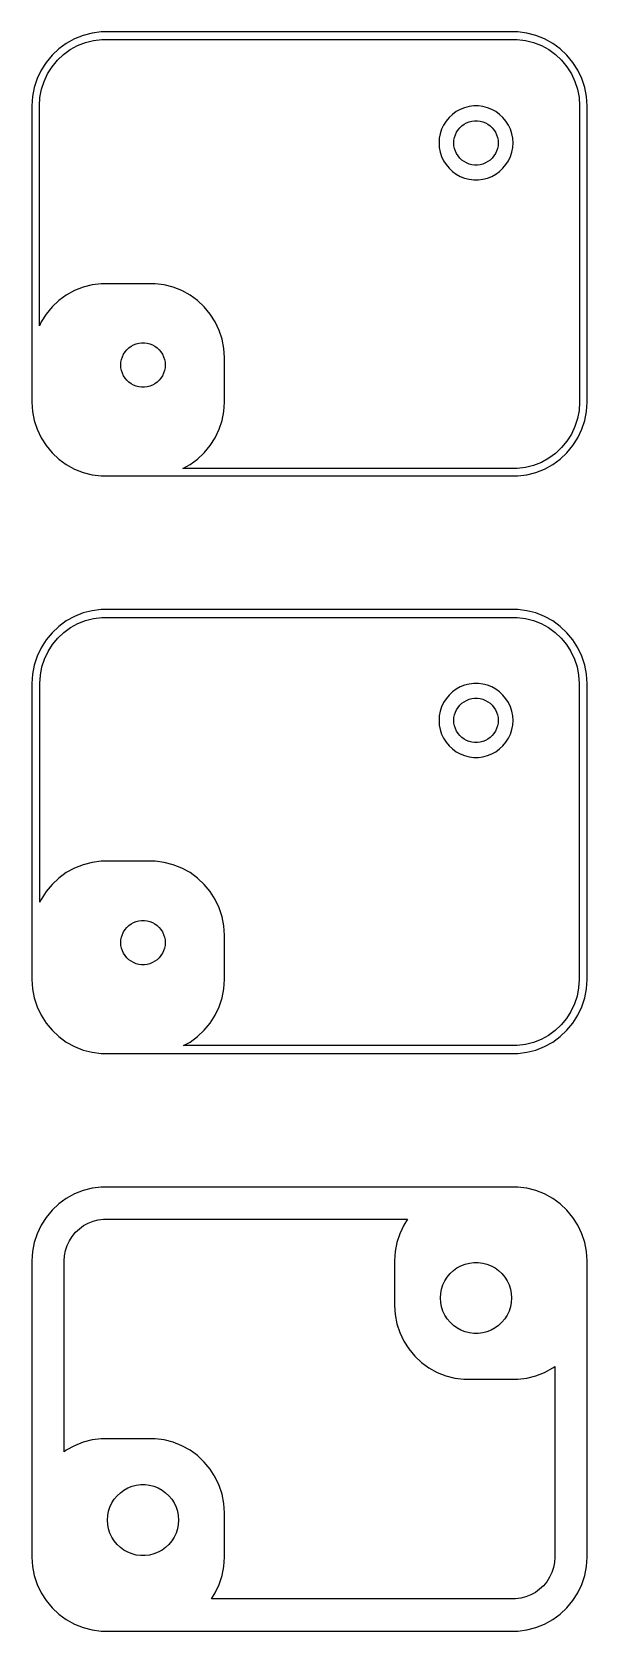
# Model space of a CAD drawing. Header units: metres. Extents: x -19 to 19, y 102 to 210.
import ezdxf

# ---------------------------------------------------------------- set-up
doc = ezdxf.new("R2010")
doc.units = ezdxf.units.M

msp = doc.modelspace()

# ---------------------------------------------------------------- linework, layer by layer
for p, q in [((-15.8789, 209.524), (-16.4291, 209.222)), ((-15.2951, 209.755), (-15.8789, 209.524)), ((-14.6869, 209.911), (-15.2951, 209.755)), ((-14.0639, 209.99), (-14.6869, 209.911)), ((-14.5932, 209.42), (-14.0325, 209.491)), ((14.0639, 209.99), (-14.0639, 209.99)), ((-14.0325, 209.491), (14.0325, 209.491)), ((14.0325, 209.491), (14.5932, 209.42)), ((14.6869, 209.911), (14.0639, 209.99)), ((15.2951, 209.755), (14.6869, 209.911)), ((15.8789, 209.524), (15.2951, 209.755)), ((16.4291, 209.222), (15.8789, 209.524)), ((-17.3948, 208.423), (-17.7951, 207.939)), ((-16.9371, 208.853), (-17.3948, 208.423)), ((-17.0303, 208.08), (-16.6184, 208.467)), ((-16.4291, 209.222), (-16.9371, 208.853)), ((-16.6184, 208.467), (-16.1612, 208.799)), ((-16.1612, 208.799), (-15.666, 209.072)), ((-15.666, 209.072), (-15.1406, 209.28)), ((-15.1406, 209.28), (-14.5932, 209.42)), ((14.5932, 209.42), (15.1406, 209.28)), ((15.1406, 209.28), (15.666, 209.072)), ((15.666, 209.072), (16.1612, 208.799)), ((16.1612, 208.799), (16.6184, 208.467)), ((16.9371, 208.853), (16.4291, 209.222)), ((16.6184, 208.467), (17.0303, 208.08)), ((17.3948, 208.423), (16.9371, 208.853)), ((17.7951, 207.939), (17.3948, 208.423)), ((-18.1315, 207.409), (-18.3989, 206.841)), ((-17.7951, 207.939), (-18.1315, 207.409)), ((-17.6934, 207.168), (-17.3906, 207.645)), ((-17.3906, 207.645), (-17.0303, 208.08)), ((17.0303, 208.08), (17.3906, 207.645)), ((17.3906, 207.645), (17.6934, 207.168)), ((18.1315, 207.409), (17.7951, 207.939)), ((18.3989, 206.841), (18.1315, 207.409)), ((-18.5929, 206.243), (-18.7106, 205.627)), ((-18.3989, 206.841), (-18.5929, 206.243)), ((-18.1086, 206.119), (-17.934, 206.657)), ((-17.934, 206.657), (-17.6934, 207.168)), ((17.6934, 207.168), (17.934, 206.657)), ((17.934, 206.657), (18.1086, 206.119)), ((18.5929, 206.243), (18.3989, 206.841)), ((18.7106, 205.627), (18.5929, 206.243)), ((-18.7106, 205.627), (-18.75, 205)), ((-18.25, 205), (-18.2145, 205.564)), ((-18.2145, 205.564), (-18.1086, 206.119)), ((18.1086, 206.119), (18.2145, 205.564)), ((18.2145, 205.564), (18.25, 205)), ((18.75, 205), (18.7106, 205.627)), ((-18.75, 205), (-18.75, 185)), ((-18.25, 190.157), (-18.25, 205)), ((9.42757, 204.211), (9.22745, 203.969)), ((9.65643, 204.426), (9.42757, 204.211)), ((9.91043, 204.611), (9.65643, 204.426)), ((10.1855, 204.762), (9.91043, 204.611)), ((10.4774, 204.878), (10.1855, 204.762)), ((10.7815, 204.956), (10.4774, 204.878)), ((11.093, 204.995), (10.7815, 204.956)), ((11.407, 204.995), (11.093, 204.995)), ((11.7184, 204.956), (11.407, 204.995)), ((12.0225, 204.878), (11.7184, 204.956)), ((12.3144, 204.762), (12.0225, 204.878)), ((12.5896, 204.611), (12.3144, 204.762)), ((12.8436, 204.426), (12.5896, 204.611)), ((13.0724, 204.211), (12.8436, 204.426)), ((13.2725, 203.969), (13.0724, 204.211)), ((18.25, 205), (18.25, 185)), ((18.75, 185), (18.75, 205)), ((8.82854, 203.122), (8.7697, 202.813)), ((8.92555, 203.42), (8.82854, 203.122)), ((9.05922, 203.704), (8.92555, 203.42)), ((9.22745, 203.969), (9.05922, 203.704)), ((9.79712, 202.873), (9.85533, 203.052)), ((9.85533, 203.052), (9.93553, 203.223)), ((9.93553, 203.223), (10.0365, 203.382)), ((10.0365, 203.382), (10.1565, 203.527)), ((10.1565, 203.527), (10.2939, 203.656)), ((10.2939, 203.656), (10.4463, 203.766)), ((10.4463, 203.766), (10.6113, 203.857)), ((10.6113, 203.857), (10.7865, 203.927)), ((10.7865, 203.927), (10.9689, 203.973)), ((10.9689, 203.973), (11.1558, 203.997)), ((11.1558, 203.997), (11.3442, 203.997)), ((11.3442, 203.997), (11.5311, 203.973)), ((11.5311, 203.973), (11.7135, 203.927)), ((11.7135, 203.927), (11.8887, 203.857)), ((11.8887, 203.857), (12.0537, 203.766)), ((12.0537, 203.766), (12.2061, 203.656)), ((12.2061, 203.656), (12.3434, 203.527)), ((12.3434, 203.527), (12.4635, 203.382)), ((12.4635, 203.382), (12.5645, 203.223)), ((12.5645, 203.223), (12.6447, 203.052)), ((12.6447, 203.052), (12.7029, 202.873)), ((13.4408, 203.704), (13.2725, 203.969)), ((13.5744, 203.42), (13.4408, 203.704)), ((13.6714, 203.122), (13.5744, 203.42)), ((13.7303, 202.813), (13.6714, 203.122)), ((8.7697, 202.813), (8.75, 202.5)), ((8.75, 202.5), (8.7697, 202.187)), ((8.7697, 202.187), (8.82854, 201.878)), ((9.75, 202.5), (9.76183, 202.688)), ((9.76183, 202.312), (9.75, 202.5)), ((9.76183, 202.688), (9.79712, 202.873)), ((9.79712, 202.127), (9.76183, 202.312)), ((9.85533, 201.948), (9.79712, 202.127)), ((9.93553, 201.777), (9.85533, 201.948)), ((12.6447, 201.948), (12.5645, 201.777)), ((12.7029, 202.127), (12.6447, 201.948)), ((12.7029, 202.873), (12.7382, 202.688)), ((12.7382, 202.312), (12.7029, 202.127)), ((12.7382, 202.688), (12.75, 202.5)), ((12.75, 202.5), (12.7382, 202.312)), ((13.6714, 201.878), (13.7303, 202.187)), ((13.75, 202.5), (13.7303, 202.813)), ((13.7303, 202.187), (13.75, 202.5)), ((8.82854, 201.878), (8.92555, 201.58)), ((8.92555, 201.58), (9.05922, 201.296)), ((9.05922, 201.296), (9.22745, 201.031)), ((9.22745, 201.031), (9.42757, 200.789)), ((10.0365, 201.618), (9.93553, 201.777)), ((10.1565, 201.473), (10.0365, 201.618)), ((10.2939, 201.344), (10.1565, 201.473)), ((10.4463, 201.234), (10.2939, 201.344)), ((10.6113, 201.143), (10.4463, 201.234)), ((10.7865, 201.073), (10.6113, 201.143)), ((10.9689, 201.027), (10.7865, 201.073)), ((11.1558, 201.003), (10.9689, 201.027)), ((11.3442, 201.003), (11.1558, 201.003)), ((11.5311, 201.027), (11.3442, 201.003)), ((11.7135, 201.073), (11.5311, 201.027)), ((11.8887, 201.143), (11.7135, 201.073)), ((12.0537, 201.234), (11.8887, 201.143)), ((12.2061, 201.344), (12.0537, 201.234)), ((12.3434, 201.473), (12.2061, 201.344)), ((12.4635, 201.618), (12.3434, 201.473)), ((12.5645, 201.777), (12.4635, 201.618)), ((13.0724, 200.789), (13.2725, 201.031)), ((13.2725, 201.031), (13.4408, 201.296)), ((13.4408, 201.296), (13.5744, 201.58)), ((13.5744, 201.58), (13.6714, 201.878)), ((9.42757, 200.789), (9.65643, 200.574)), ((9.65643, 200.574), (9.91043, 200.389)), ((9.91043, 200.389), (10.1855, 200.238)), ((10.1855, 200.238), (10.4774, 200.122)), ((10.4774, 200.122), (10.7815, 200.044)), ((10.7815, 200.044), (11.093, 200.005)), ((11.093, 200.005), (11.407, 200.005)), ((11.407, 200.005), (11.7184, 200.044)), ((11.7184, 200.044), (12.0225, 200.122)), ((12.0225, 200.122), (12.3144, 200.238)), ((12.3144, 200.238), (12.5896, 200.389)), ((12.5896, 200.389), (12.8436, 200.574)), ((12.8436, 200.574), (13.0724, 200.789)), ((-16.4291, 192.222), (-16.9371, 191.853)), ((-15.8789, 192.524), (-16.4291, 192.222)), ((-15.2951, 192.755), (-15.8789, 192.524)), ((-14.6869, 192.911), (-15.2951, 192.755)), ((-14.0639, 192.99), (-14.6869, 192.911)), ((-10.436, 192.99), (-14.0639, 192.99)), ((-9.81308, 192.911), (-10.436, 192.99)), ((-9.20491, 192.755), (-9.81308, 192.911)), ((-8.62109, 192.524), (-9.20491, 192.755)), ((-8.07086, 192.222), (-8.62109, 192.524)), ((-7.56287, 191.853), (-8.07086, 192.222)), ((-17.3948, 191.423), (-17.7951, 190.939)), ((-16.9371, 191.853), (-17.3948, 191.423)), ((-7.10515, 191.423), (-7.56287, 191.853)), ((-6.70491, 190.939), (-7.10515, 191.423)), ((-18.1315, 190.409), (-18.25, 190.157)), ((-17.7951, 190.939), (-18.1315, 190.409)), ((-6.36845, 190.409), (-6.70491, 190.939)), ((-6.1011, 189.841), (-6.36845, 190.409)), ((-11.7135, 188.927), (-11.5311, 188.973)), ((-11.5311, 188.973), (-11.3442, 188.997)), ((-11.3442, 188.997), (-11.1558, 188.997)), ((-11.1558, 188.997), (-10.9689, 188.973)), ((-10.9689, 188.973), (-10.7865, 188.927)), ((-5.90707, 189.243), (-6.1011, 189.841)), ((-5.78941, 188.627), (-5.90707, 189.243)), ((-12.7029, 187.873), (-12.6447, 188.052)), ((-12.6447, 188.052), (-12.5645, 188.223)), ((-12.5645, 188.223), (-12.4635, 188.382)), ((-12.4635, 188.382), (-12.3434, 188.527)), ((-12.3434, 188.527), (-12.2061, 188.656)), ((-12.2061, 188.656), (-12.0537, 188.766)), ((-12.0537, 188.766), (-11.8887, 188.857)), ((-11.8887, 188.857), (-11.7135, 188.927)), ((-10.7865, 188.927), (-10.6113, 188.857)), ((-10.6113, 188.857), (-10.4463, 188.766)), ((-10.4463, 188.766), (-10.2939, 188.656)), ((-10.2939, 188.656), (-10.1565, 188.527)), ((-10.1565, 188.527), (-10.0365, 188.382)), ((-10.0365, 188.382), (-9.93553, 188.223)), ((-9.93553, 188.223), (-9.85533, 188.052)), ((-9.85533, 188.052), (-9.79712, 187.873)), ((-5.75, 188), (-5.78941, 188.627)), ((-5.75, 185), (-5.75, 188)), ((-12.75, 187.5), (-12.7382, 187.688)), ((-12.7382, 187.312), (-12.75, 187.5)), ((-12.7382, 187.688), (-12.7029, 187.873)), ((-12.7029, 187.127), (-12.7382, 187.312)), ((-12.6447, 186.948), (-12.7029, 187.127)), ((-12.5645, 186.777), (-12.6447, 186.948)), ((-9.85533, 186.948), (-9.93553, 186.777)), ((-9.79712, 187.127), (-9.85533, 186.948)), ((-9.79712, 187.873), (-9.76183, 187.688)), ((-9.76183, 187.312), (-9.79712, 187.127)), ((-9.76183, 187.688), (-9.75, 187.5)), ((-9.75, 187.5), (-9.76183, 187.312)), ((-12.4635, 186.618), (-12.5645, 186.777)), ((-12.3434, 186.473), (-12.4635, 186.618)), ((-12.2061, 186.344), (-12.3434, 186.473)), ((-12.0537, 186.234), (-12.2061, 186.344)), ((-11.8887, 186.143), (-12.0537, 186.234)), ((-11.7135, 186.073), (-11.8887, 186.143)), ((-11.5311, 186.027), (-11.7135, 186.073)), ((-11.3442, 186.003), (-11.5311, 186.027)), ((-11.1558, 186.003), (-11.3442, 186.003)), ((-10.9689, 186.027), (-11.1558, 186.003)), ((-10.7865, 186.073), (-10.9689, 186.027)), ((-10.6113, 186.143), (-10.7865, 186.073)), ((-10.4463, 186.234), (-10.6113, 186.143)), ((-10.2939, 186.344), (-10.4463, 186.234)), ((-10.1565, 186.473), (-10.2939, 186.344)), ((-10.0365, 186.618), (-10.1565, 186.473)), ((-9.93553, 186.777), (-10.0365, 186.618)), ((-18.75, 185), (-18.7106, 184.373)), ((-5.78941, 184.373), (-5.75, 185)), ((18.25, 185), (18.2145, 184.436)), ((18.7106, 184.373), (18.75, 185)), ((-18.7106, 184.373), (-18.5929, 183.757)), ((-18.5929, 183.757), (-18.3989, 183.159)), ((-6.1011, 183.159), (-5.90707, 183.757)), ((-5.90707, 183.757), (-5.78941, 184.373)), ((18.1086, 183.881), (17.934, 183.343)), ((18.2145, 184.436), (18.1086, 183.881)), ((18.3989, 183.159), (18.5929, 183.757)), ((18.5929, 183.757), (18.7106, 184.373)), ((-18.3989, 183.159), (-18.1315, 182.591)), ((-18.1315, 182.591), (-17.7951, 182.061)), ((-6.70491, 182.061), (-6.36845, 182.591)), ((-6.36845, 182.591), (-6.1011, 183.159)), ((17.6934, 182.832), (17.3906, 182.355)), ((17.934, 183.343), (17.6934, 182.832)), ((17.7951, 182.061), (18.1315, 182.591)), ((18.1315, 182.591), (18.3989, 183.159)), ((-17.7951, 182.061), (-17.3948, 181.577)), ((-17.3948, 181.577), (-16.9371, 181.147)), ((-7.56287, 181.147), (-7.10515, 181.577)), ((-7.10515, 181.577), (-6.70491, 182.061)), ((16.6184, 181.533), (16.1612, 181.201)), ((17.0303, 181.92), (16.6184, 181.533)), ((16.9371, 181.147), (17.3948, 181.577)), ((17.3906, 182.355), (17.0303, 181.92)), ((17.3948, 181.577), (17.7951, 182.061)), ((-16.9371, 181.147), (-16.4291, 180.778)), ((-16.4291, 180.778), (-15.8789, 180.476)), ((-15.8789, 180.476), (-15.2951, 180.245)), ((-8.56104, 180.509), (-8.07086, 180.778)), ((14.0325, 180.509), (-8.56104, 180.509)), ((-8.07086, 180.778), (-7.56287, 181.147)), ((14.5932, 180.58), (14.0325, 180.509)), ((15.1406, 180.72), (14.5932, 180.58)), ((15.666, 180.928), (15.1406, 180.72)), ((15.2951, 180.245), (15.8789, 180.476)), ((16.1612, 181.201), (15.666, 180.928)), ((15.8789, 180.476), (16.4291, 180.778)), ((16.4291, 180.778), (16.9371, 181.147)), ((-15.2951, 180.245), (-14.6869, 180.089)), ((-14.6869, 180.089), (-14.0639, 180.01)), ((-14.0639, 180.01), (14.0639, 180.01)), ((14.0639, 180.01), (14.6869, 180.089)), ((14.6869, 180.089), (15.2951, 180.245)), ((-15.2951, 170.755), (-15.8789, 170.524)), ((-14.6869, 170.911), (-15.2951, 170.755)), ((-14.0639, 170.99), (-14.6869, 170.911)), ((14.0639, 170.99), (-14.0639, 170.99)), ((14.6869, 170.911), (14.0639, 170.99)), ((15.2951, 170.755), (14.6869, 170.911)), ((15.8789, 170.524), (15.2951, 170.755)), ((-16.9371, 169.853), (-17.3948, 169.423)), ((-16.4291, 170.222), (-16.9371, 169.853)), ((-16.5983, 169.443), (-16.1444, 169.773)), ((-15.8789, 170.524), (-16.4291, 170.222)), ((-16.1444, 169.773), (-15.6526, 170.043)), ((-15.6526, 170.043), (-15.1308, 170.25)), ((-15.1308, 170.25), (-14.5873, 170.389)), ((-14.5873, 170.389), (-14.0306, 170.46)), ((-14.0306, 170.46), (14.0306, 170.46)), ((14.0306, 170.46), (14.5873, 170.389)), ((14.5873, 170.389), (15.1308, 170.25)), ((15.1308, 170.25), (15.6526, 170.043)), ((15.6526, 170.043), (16.1444, 169.773)), ((16.4291, 170.222), (15.8789, 170.524)), ((16.1444, 169.773), (16.5983, 169.443)), ((16.9371, 169.853), (16.4291, 170.222)), ((17.3948, 169.423), (16.9371, 169.853)), ((-17.7951, 168.939), (-18.1315, 168.409)), ((-17.3948, 169.423), (-17.7951, 168.939)), ((-17.6658, 168.153), (-17.3651, 168.627)), ((-17.3651, 168.627), (-17.0074, 169.059)), ((-17.0074, 169.059), (-16.5983, 169.443)), ((16.5983, 169.443), (17.0074, 169.059)), ((17.0074, 169.059), (17.3651, 168.627)), ((17.3651, 168.627), (17.6658, 168.153)), ((17.7951, 168.939), (17.3948, 169.423)), ((18.1315, 168.409), (17.7951, 168.939)), ((-18.3989, 167.841), (-18.5929, 167.243)), ((-18.1315, 168.409), (-18.3989, 167.841)), ((-18.0782, 167.111), (-17.9047, 167.645)), ((-17.9047, 167.645), (-17.6658, 168.153)), ((17.6658, 168.153), (17.9047, 167.645)), ((17.9047, 167.645), (18.0782, 167.111)), ((18.3989, 167.841), (18.1315, 168.409)), ((18.5929, 167.243), (18.3989, 167.841)), ((-18.7106, 166.627), (-18.75, 166)), ((-18.5929, 167.243), (-18.7106, 166.627)), ((-18.2185, 166), (-18.1833, 166.56)), ((-18.1833, 166.56), (-18.0782, 167.111)), ((18.0782, 167.111), (18.1833, 166.56)), ((18.1833, 166.56), (18.2185, 166)), ((18.7106, 166.627), (18.5929, 167.243)), ((18.75, 166), (18.7106, 166.627)), ((-18.75, 166), (-18.75, 146)), ((-18.2185, 151.224), (-18.2185, 166)), ((9.42757, 165.211), (9.22745, 164.969)), ((9.65643, 165.426), (9.42757, 165.211)), ((9.91043, 165.611), (9.65643, 165.426)), ((10.1855, 165.762), (9.91043, 165.611)), ((10.4774, 165.878), (10.1855, 165.762)), ((10.7815, 165.956), (10.4774, 165.878)), ((11.093, 165.995), (10.7815, 165.956)), ((11.407, 165.995), (11.093, 165.995)), ((11.7184, 165.956), (11.407, 165.995)), ((12.0225, 165.878), (11.7184, 165.956)), ((12.3144, 165.762), (12.0225, 165.878)), ((12.5896, 165.611), (12.3144, 165.762)), ((12.8436, 165.426), (12.5896, 165.611)), ((13.0724, 165.211), (12.8436, 165.426)), ((13.2725, 164.969), (13.0724, 165.211)), ((18.2185, 166), (18.2185, 146)), ((18.75, 146), (18.75, 166)), ((8.92555, 164.42), (8.82854, 164.122)), ((9.05922, 164.704), (8.92555, 164.42)), ((9.22745, 164.969), (9.05922, 164.704)), ((9.85533, 164.052), (9.93553, 164.223)), ((9.93553, 164.223), (10.0365, 164.382)), ((10.0365, 164.382), (10.1565, 164.527)), ((10.1565, 164.527), (10.2939, 164.656)), ((10.2939, 164.656), (10.4463, 164.766)), ((10.4463, 164.766), (10.6113, 164.857)), ((10.6113, 164.857), (10.7865, 164.927)), ((10.7865, 164.927), (10.9689, 164.973)), ((10.9689, 164.973), (11.1558, 164.997)), ((11.1558, 164.997), (11.3442, 164.997)), ((11.3442, 164.997), (11.5311, 164.973)), ((11.5311, 164.973), (11.7135, 164.927)), ((11.7135, 164.927), (11.8887, 164.857)), ((11.8887, 164.857), (12.0537, 164.766)), ((12.0537, 164.766), (12.2061, 164.656)), ((12.2061, 164.656), (12.3434, 164.527)), ((12.3434, 164.527), (12.4635, 164.382)), ((12.4635, 164.382), (12.5645, 164.223)), ((12.5645, 164.223), (12.6447, 164.052)), ((13.4408, 164.704), (13.2725, 164.969)), ((13.5744, 164.42), (13.4408, 164.704)), ((13.6714, 164.122), (13.5744, 164.42)), ((8.7697, 163.813), (8.75, 163.5)), ((8.75, 163.5), (8.7697, 163.187)), ((8.82854, 164.122), (8.7697, 163.813)), ((8.7697, 163.187), (8.82854, 162.878)), ((9.75, 163.5), (9.76183, 163.688)), ((9.76183, 163.312), (9.75, 163.5)), ((9.76183, 163.688), (9.79712, 163.873)), ((9.79712, 163.127), (9.76183, 163.312)), ((9.79712, 163.873), (9.85533, 164.052)), ((9.85533, 162.948), (9.79712, 163.127)), ((12.6447, 164.052), (12.7029, 163.873)), ((12.7029, 163.127), (12.6447, 162.948)), ((12.7029, 163.873), (12.7382, 163.688)), ((12.7382, 163.312), (12.7029, 163.127)), ((12.7382, 163.688), (12.75, 163.5)), ((12.75, 163.5), (12.7382, 163.312)), ((13.7303, 163.813), (13.6714, 164.122)), ((13.6714, 162.878), (13.7303, 163.187)), ((13.75, 163.5), (13.7303, 163.813)), ((13.7303, 163.187), (13.75, 163.5)), ((8.82854, 162.878), (8.92555, 162.58)), ((8.92555, 162.58), (9.05922, 162.296)), ((9.05922, 162.296), (9.22745, 162.031)), ((9.22745, 162.031), (9.42757, 161.789)), ((9.93553, 162.777), (9.85533, 162.948)), ((10.0365, 162.618), (9.93553, 162.777)), ((10.1565, 162.473), (10.0365, 162.618)), ((10.2939, 162.344), (10.1565, 162.473)), ((10.4463, 162.234), (10.2939, 162.344)), ((10.6113, 162.143), (10.4463, 162.234)), ((10.7865, 162.073), (10.6113, 162.143)), ((10.9689, 162.027), (10.7865, 162.073)), ((11.1558, 162.003), (10.9689, 162.027)), ((11.3442, 162.003), (11.1558, 162.003)), ((11.5311, 162.027), (11.3442, 162.003)), ((11.7135, 162.073), (11.5311, 162.027)), ((11.8887, 162.143), (11.7135, 162.073)), ((12.0537, 162.234), (11.8887, 162.143)), ((12.2061, 162.344), (12.0537, 162.234)), ((12.3434, 162.473), (12.2061, 162.344)), ((12.4635, 162.618), (12.3434, 162.473)), ((12.5645, 162.777), (12.4635, 162.618)), ((12.6447, 162.948), (12.5645, 162.777)), ((13.0724, 161.789), (13.2725, 162.031)), ((13.2725, 162.031), (13.4408, 162.296)), ((13.4408, 162.296), (13.5744, 162.58)), ((13.5744, 162.58), (13.6714, 162.878)), ((9.42757, 161.789), (9.65643, 161.574)), ((9.65643, 161.574), (9.91043, 161.389)), ((9.91043, 161.389), (10.1855, 161.238)), ((10.1855, 161.238), (10.4774, 161.122)), ((10.4774, 161.122), (10.7815, 161.044)), ((10.7815, 161.044), (11.093, 161.005)), ((11.093, 161.005), (11.407, 161.005)), ((11.407, 161.005), (11.7184, 161.044)), ((11.7184, 161.044), (12.0225, 161.122)), ((12.0225, 161.122), (12.3144, 161.238)), ((12.3144, 161.238), (12.5896, 161.389)), ((12.5896, 161.389), (12.8436, 161.574)), ((12.8436, 161.574), (13.0724, 161.789)), ((-15.8789, 153.524), (-16.4291, 153.222)), ((-15.2951, 153.755), (-15.8789, 153.524)), ((-14.6869, 153.911), (-15.2951, 153.755)), ((-14.0639, 153.99), (-14.6869, 153.911)), ((-10.436, 153.99), (-14.0639, 153.99)), ((-9.81308, 153.911), (-10.436, 153.99)), ((-9.20491, 153.755), (-9.81308, 153.911)), ((-8.62109, 153.524), (-9.20491, 153.755)), ((-8.07086, 153.222), (-8.62109, 153.524)), ((-17.3948, 152.423), (-17.7951, 151.939)), ((-16.9371, 152.853), (-17.3948, 152.423)), ((-16.4291, 153.222), (-16.9371, 152.853)), ((-7.56287, 152.853), (-8.07086, 153.222)), ((-7.10515, 152.423), (-7.56287, 152.853)), ((-6.70491, 151.939), (-7.10515, 152.423)), ((-18.1315, 151.409), (-18.2185, 151.224)), ((-17.7951, 151.939), (-18.1315, 151.409)), ((-6.36845, 151.409), (-6.70491, 151.939)), ((-6.1011, 150.841), (-6.36845, 151.409)), ((-5.90707, 150.243), (-6.1011, 150.841)), ((-5.78941, 149.627), (-5.90707, 150.243)), ((-12.7029, 148.873), (-12.6447, 149.052)), ((-12.6447, 149.052), (-12.5645, 149.223)), ((-12.5645, 149.223), (-12.4635, 149.382)), ((-12.4635, 149.382), (-12.3434, 149.527)), ((-12.3434, 149.527), (-12.2061, 149.656)), ((-12.2061, 149.656), (-12.0537, 149.766)), ((-12.0537, 149.766), (-11.8887, 149.857)), ((-11.8887, 149.857), (-11.7135, 149.927)), ((-11.7135, 149.927), (-11.5311, 149.973)), ((-11.5311, 149.973), (-11.3442, 149.997)), ((-11.3442, 149.997), (-11.1558, 149.997)), ((-11.1558, 149.997), (-10.9689, 149.973)), ((-10.9689, 149.973), (-10.7865, 149.927)), ((-10.7865, 149.927), (-10.6113, 149.857)), ((-10.6113, 149.857), (-10.4463, 149.766)), ((-10.4463, 149.766), (-10.2939, 149.656)), ((-10.2939, 149.656), (-10.1565, 149.527)), ((-10.1565, 149.527), (-10.0365, 149.382)), ((-10.0365, 149.382), (-9.93553, 149.223)), ((-9.93553, 149.223), (-9.85533, 149.052)), ((-9.85533, 149.052), (-9.79712, 148.873)), ((-5.75, 149), (-5.78941, 149.627)), ((-12.75, 148.5), (-12.7382, 148.688)), ((-12.7382, 148.312), (-12.75, 148.5)), ((-12.7382, 148.688), (-12.7029, 148.873)), ((-12.7029, 148.127), (-12.7382, 148.312)), ((-12.6447, 147.948), (-12.7029, 148.127)), ((-12.5645, 147.777), (-12.6447, 147.948)), ((-9.85533, 147.948), (-9.93553, 147.777)), ((-9.79712, 148.127), (-9.85533, 147.948)), ((-9.79712, 148.873), (-9.76183, 148.688)), ((-9.76183, 148.312), (-9.79712, 148.127)), ((-9.76183, 148.688), (-9.75, 148.5)), ((-9.75, 148.5), (-9.76183, 148.312)), ((-5.75, 146), (-5.75, 149)), ((-12.4635, 147.618), (-12.5645, 147.777)), ((-12.3434, 147.473), (-12.4635, 147.618)), ((-12.2061, 147.344), (-12.3434, 147.473)), ((-12.0537, 147.234), (-12.2061, 147.344)), ((-11.8887, 147.143), (-12.0537, 147.234)), ((-11.7135, 147.073), (-11.8887, 147.143)), ((-11.5311, 147.027), (-11.7135, 147.073)), ((-11.3442, 147.003), (-11.5311, 147.027)), ((-11.1558, 147.003), (-11.3442, 147.003)), ((-10.9689, 147.027), (-11.1558, 147.003)), ((-10.7865, 147.073), (-10.9689, 147.027)), ((-10.6113, 147.143), (-10.7865, 147.073)), ((-10.4463, 147.234), (-10.6113, 147.143)), ((-10.2939, 147.344), (-10.4463, 147.234)), ((-10.1565, 147.473), (-10.2939, 147.344)), ((-10.0365, 147.618), (-10.1565, 147.473)), ((-9.93553, 147.777), (-10.0365, 147.618)), ((-18.75, 146), (-18.7106, 145.373)), ((-5.78941, 145.373), (-5.75, 146)), ((18.2185, 146), (18.1833, 145.44)), ((18.7106, 145.373), (18.75, 146)), ((-18.7106, 145.373), (-18.5929, 144.757)), ((-18.5929, 144.757), (-18.3989, 144.159)), ((-6.1011, 144.159), (-5.90707, 144.757)), ((-5.90707, 144.757), (-5.78941, 145.373)), ((18.0782, 144.889), (17.9047, 144.355)), ((18.1833, 145.44), (18.0782, 144.889)), ((18.3989, 144.159), (18.5929, 144.757)), ((18.5929, 144.757), (18.7106, 145.373)), ((-18.3989, 144.159), (-18.1315, 143.591)), ((-6.36845, 143.591), (-6.1011, 144.159)), ((17.6658, 143.847), (17.3651, 143.373)), ((17.9047, 144.355), (17.6658, 143.847)), ((18.1315, 143.591), (18.3989, 144.159)), ((-18.1315, 143.591), (-17.7951, 143.061)), ((-17.7951, 143.061), (-17.3948, 142.577)), ((-17.3948, 142.577), (-16.9371, 142.147)), ((-7.56287, 142.147), (-7.10515, 142.577)), ((-7.10515, 142.577), (-6.70491, 143.061)), ((-6.70491, 143.061), (-6.36845, 143.591)), ((16.5983, 142.557), (16.1444, 142.227)), ((17.0074, 142.941), (16.5983, 142.557)), ((16.9371, 142.147), (17.3948, 142.577)), ((17.3651, 143.373), (17.0074, 142.941)), ((17.3948, 142.577), (17.7951, 143.061)), ((17.7951, 143.061), (18.1315, 143.591)), ((-16.9371, 142.147), (-16.4291, 141.778)), ((-16.4291, 141.778), (-15.8789, 141.476)), ((-15.8789, 141.476), (-15.2951, 141.245)), ((-8.50392, 141.54), (-8.07086, 141.778)), ((14.0306, 141.54), (-8.50392, 141.54)), ((-8.07086, 141.778), (-7.56287, 142.147)), ((14.5873, 141.611), (14.0306, 141.54)), ((15.1308, 141.75), (14.5873, 141.611)), ((15.6526, 141.957), (15.1308, 141.75)), ((15.2951, 141.245), (15.8789, 141.476)), ((16.1444, 142.227), (15.6526, 141.957)), ((15.8789, 141.476), (16.4291, 141.778)), ((16.4291, 141.778), (16.9371, 142.147)), ((-15.2951, 141.245), (-14.6869, 141.089)), ((-14.6869, 141.089), (-14.0639, 141.01)), ((-14.0639, 141.01), (14.0639, 141.01)), ((14.0639, 141.01), (14.6869, 141.089)), ((14.6869, 141.089), (15.2951, 141.245)), ((-15.2951, 131.755), (-15.8789, 131.524)), ((-14.6869, 131.911), (-15.2951, 131.755)), ((-14.0639, 131.99), (-14.6869, 131.911)), ((14.0639, 131.99), (-14.0639, 131.99)), ((14.6869, 131.911), (14.0639, 131.99)), ((15.2951, 131.755), (14.6869, 131.911)), ((15.8789, 131.524), (15.2951, 131.755)), ((-16.9371, 130.853), (-17.3948, 130.423)), ((-16.4291, 131.222), (-16.9371, 130.853)), ((-15.8789, 131.524), (-16.4291, 131.222)), ((16.4291, 131.222), (15.8789, 131.524)), ((16.9371, 130.853), (16.4291, 131.222)), ((17.3948, 130.423), (16.9371, 130.853)), ((-17.7951, 129.939), (-18.1315, 129.409)), ((-17.3948, 130.423), (-17.7951, 129.939)), ((-14.9521, 129.555), (-14.6225, 129.685)), ((-14.6225, 129.685), (-14.2791, 129.773)), ((-14.2791, 129.773), (-13.9273, 129.818)), ((-13.9273, 129.818), (6.62805, 129.818)), ((6.62805, 129.818), (6.36845, 129.409)), ((17.7951, 129.939), (17.3948, 130.423)), ((18.1315, 129.409), (17.7951, 129.939)), ((-18.3989, 128.841), (-18.5929, 128.243)), ((-18.1315, 129.409), (-18.3989, 128.841)), ((-16.2242, 128.36), (-16.0342, 128.66)), ((-16.0342, 128.66), (-15.8082, 128.933)), ((-15.8082, 128.933), (-15.5497, 129.175)), ((-15.5497, 129.175), (-15.2628, 129.384)), ((-15.2628, 129.384), (-14.9521, 129.555)), ((6.1011, 128.841), (5.90707, 128.243)), ((6.36845, 129.409), (6.1011, 128.841)), ((18.3989, 128.841), (18.1315, 129.409)), ((18.5929, 128.243), (18.3989, 128.841)), ((-18.7106, 127.627), (-18.75, 127)), ((-18.5929, 128.243), (-18.7106, 127.627)), ((-16.5511, 127.354), (-16.4847, 127.702)), ((-16.4847, 127.702), (-16.3751, 128.039)), ((-16.3751, 128.039), (-16.2242, 128.36)), ((5.78941, 127.627), (5.75, 127)), ((5.90707, 128.243), (5.78941, 127.627)), ((18.7106, 127.627), (18.5929, 128.243)), ((18.75, 127), (18.7106, 127.627)), ((-18.75, 127), (-18.75, 107)), ((-16.5734, 127), (-16.5511, 127.354)), ((-16.5734, 114.117), (-16.5734, 127)), ((5.75, 127), (5.75, 124)), ((9.50047, 126.143), (9.72017, 126.349)), ((9.72017, 126.349), (9.964, 126.526)), ((9.964, 126.526), (10.2281, 126.672)), ((10.2281, 126.672), (10.5083, 126.783)), ((10.5083, 126.783), (10.8003, 126.857)), ((10.8003, 126.857), (11.0993, 126.895)), ((11.0993, 126.895), (11.4007, 126.895)), ((11.4007, 126.895), (11.6997, 126.857)), ((11.6997, 126.857), (11.9916, 126.783)), ((11.9916, 126.783), (12.2719, 126.672)), ((12.2719, 126.672), (12.536, 126.526)), ((12.536, 126.526), (12.7798, 126.349)), ((12.7798, 126.349), (12.9995, 126.143)), ((18.75, 107), (18.75, 127)), ((8.9254, 125.097), (9.01852, 125.383)), ((9.01852, 125.383), (9.14685, 125.656)), ((9.14685, 125.656), (9.30835, 125.911)), ((9.30835, 125.911), (9.50047, 126.143)), ((12.9995, 126.143), (13.1916, 125.911)), ((13.1916, 125.911), (13.3531, 125.656)), ((13.3531, 125.656), (13.4815, 125.383)), ((13.4815, 125.383), (13.5746, 125.097)), ((8.84999, 124.5), (8.86891, 124.801)), ((8.86891, 124.199), (8.84999, 124.5)), ((8.86891, 124.801), (8.9254, 125.097)), ((8.9254, 123.903), (8.86891, 124.199)), ((13.5746, 125.097), (13.6311, 124.801)), ((13.6311, 124.199), (13.5746, 123.903)), ((13.6311, 124.801), (13.65, 124.5)), ((13.65, 124.5), (13.6311, 124.199)), ((5.75, 124), (5.78941, 123.373)), ((5.78941, 123.373), (5.90707, 122.757)), ((9.01852, 123.617), (8.9254, 123.903)), ((9.14685, 123.344), (9.01852, 123.617)), ((9.30835, 123.089), (9.14685, 123.344)), ((13.3531, 123.344), (13.1916, 123.089)), ((13.4815, 123.617), (13.3531, 123.344)), ((13.5746, 123.903), (13.4815, 123.617)), ((5.90707, 122.757), (6.1011, 122.159)), ((6.1011, 122.159), (6.36845, 121.591)), ((9.50047, 122.857), (9.30835, 123.089)), ((9.72017, 122.651), (9.50047, 122.857)), ((9.964, 122.474), (9.72017, 122.651)), ((10.2281, 122.328), (9.964, 122.474)), ((10.5083, 122.217), (10.2281, 122.328)), ((10.8003, 122.143), (10.5083, 122.217)), ((11.0993, 122.105), (10.8003, 122.143)), ((11.4007, 122.105), (11.0993, 122.105)), ((11.6997, 122.143), (11.4007, 122.105)), ((11.9916, 122.217), (11.6997, 122.143)), ((12.2719, 122.328), (11.9916, 122.217)), ((12.536, 122.474), (12.2719, 122.328)), ((12.7798, 122.651), (12.536, 122.474)), ((12.9995, 122.857), (12.7798, 122.651)), ((13.1916, 123.089), (12.9995, 122.857)), ((6.36845, 121.591), (6.70491, 121.061)), ((6.70491, 121.061), (7.10515, 120.577)), ((7.10515, 120.577), (7.56287, 120.147)), ((7.56287, 120.147), (8.07086, 119.778)), ((16.4291, 119.778), (16.5734, 119.883)), ((16.5734, 119.883), (16.5734, 107)), ((8.07086, 119.778), (8.62109, 119.476)), ((8.62109, 119.476), (9.20491, 119.245)), ((9.20491, 119.245), (9.81308, 119.089)), ((9.81308, 119.089), (10.436, 119.01)), ((10.436, 119.01), (14.0639, 119.01)), ((14.0639, 119.01), (14.6869, 119.089)), ((14.6869, 119.089), (15.2951, 119.245)), ((15.2951, 119.245), (15.8789, 119.476)), ((15.8789, 119.476), (16.4291, 119.778)), ((-15.8789, 114.524), (-16.4291, 114.222)), ((-15.2951, 114.755), (-15.8789, 114.524)), ((-14.6869, 114.911), (-15.2951, 114.755)), ((-14.0639, 114.99), (-14.6869, 114.911)), ((-10.436, 114.99), (-14.0639, 114.99)), ((-9.81308, 114.911), (-10.436, 114.99)), ((-9.20491, 114.755), (-9.81308, 114.911)), ((-8.62109, 114.524), (-9.20491, 114.755)), ((-8.07086, 114.222), (-8.62109, 114.524)), ((-16.4291, 114.222), (-16.5734, 114.117)), ((-7.56287, 113.853), (-8.07086, 114.222)), ((-7.10515, 113.423), (-7.56287, 113.853)), ((-6.70491, 112.939), (-7.10515, 113.423)), ((-6.36845, 112.409), (-6.70491, 112.939)), ((-6.1011, 111.841), (-6.36845, 112.409)), ((-12.9995, 111.143), (-12.7798, 111.349)), ((-12.7798, 111.349), (-12.536, 111.526)), ((-12.536, 111.526), (-12.2719, 111.672)), ((-12.2719, 111.672), (-11.9916, 111.783)), ((-11.9916, 111.783), (-11.6997, 111.857)), ((-11.6997, 111.857), (-11.4007, 111.895)), ((-11.4007, 111.895), (-11.0993, 111.895)), ((-11.0993, 111.895), (-10.8003, 111.857)), ((-10.8003, 111.857), (-10.5083, 111.783)), ((-10.5083, 111.783), (-10.2281, 111.672)), ((-10.2281, 111.672), (-9.964, 111.526)), ((-9.964, 111.526), (-9.72017, 111.349)), ((-9.72017, 111.349), (-9.50047, 111.143)), ((-5.90707, 111.243), (-6.1011, 111.841)), ((-5.78941, 110.627), (-5.90707, 111.243)), ((-13.5746, 110.097), (-13.4815, 110.383)), ((-13.4815, 110.383), (-13.3531, 110.656)), ((-13.3531, 110.656), (-13.1916, 110.911)), ((-13.1916, 110.911), (-12.9995, 111.143)), ((-9.50047, 111.143), (-9.30835, 110.911)), ((-9.30835, 110.911), (-9.14685, 110.656)), ((-9.14685, 110.656), (-9.01852, 110.383)), ((-9.01852, 110.383), (-8.9254, 110.097)), ((-5.75, 110), (-5.78941, 110.627)), ((-13.65, 109.5), (-13.6311, 109.801)), ((-13.6311, 109.199), (-13.65, 109.5)), ((-13.6311, 109.801), (-13.5746, 110.097)), ((-13.5746, 108.903), (-13.6311, 109.199)), ((-8.9254, 110.097), (-8.86891, 109.801)), ((-8.86891, 109.199), (-8.9254, 108.903)), ((-8.86891, 109.801), (-8.84999, 109.5)), ((-8.84999, 109.5), (-8.86891, 109.199)), ((-5.75, 107), (-5.75, 110)), ((-13.4815, 108.617), (-13.5746, 108.903)), ((-13.3531, 108.344), (-13.4815, 108.617)), ((-13.1916, 108.089), (-13.3531, 108.344)), ((-12.9995, 107.857), (-13.1916, 108.089)), ((-9.30835, 108.089), (-9.50047, 107.857)), ((-9.14685, 108.344), (-9.30835, 108.089)), ((-9.01852, 108.617), (-9.14685, 108.344)), ((-8.9254, 108.903), (-9.01852, 108.617)), ((-18.75, 107), (-18.7106, 106.373)), ((-12.7798, 107.651), (-12.9995, 107.857)), ((-12.536, 107.474), (-12.7798, 107.651)), ((-12.2719, 107.328), (-12.536, 107.474)), ((-11.9916, 107.217), (-12.2719, 107.328)), ((-11.6997, 107.143), (-11.9916, 107.217)), ((-11.4007, 107.105), (-11.6997, 107.143)), ((-11.0993, 107.105), (-11.4007, 107.105)), ((-10.8003, 107.143), (-11.0993, 107.105)), ((-10.5083, 107.217), (-10.8003, 107.143)), ((-10.2281, 107.328), (-10.5083, 107.217)), ((-9.964, 107.474), (-10.2281, 107.328)), ((-9.72017, 107.651), (-9.964, 107.474)), ((-9.50047, 107.857), (-9.72017, 107.651)), ((-5.78941, 106.373), (-5.75, 107)), ((16.5734, 107), (16.5511, 106.646)), ((18.7106, 106.373), (18.75, 107)), ((-18.7106, 106.373), (-18.5929, 105.757)), ((-5.90707, 105.757), (-5.78941, 106.373)), ((16.3751, 105.961), (16.2242, 105.64)), ((16.4847, 106.298), (16.3751, 105.961)), ((16.5511, 106.646), (16.4847, 106.298)), ((18.5929, 105.757), (18.7106, 106.373)), ((-18.5929, 105.757), (-18.3989, 105.159)), ((-18.3989, 105.159), (-18.1315, 104.591)), ((-6.36845, 104.591), (-6.1011, 105.159)), ((-6.1011, 105.159), (-5.90707, 105.757)), ((15.5497, 104.825), (15.2628, 104.616)), ((15.8082, 105.067), (15.5497, 104.825)), ((16.0342, 105.34), (15.8082, 105.067)), ((16.2242, 105.64), (16.0342, 105.34)), ((18.1315, 104.591), (18.3989, 105.159)), ((18.3989, 105.159), (18.5929, 105.757)), ((-18.1315, 104.591), (-17.7951, 104.061)), ((-17.7951, 104.061), (-17.3948, 103.577)), ((-6.62805, 104.182), (-6.36845, 104.591)), ((13.9273, 104.182), (-6.62805, 104.182)), ((14.2791, 104.227), (13.9273, 104.182)), ((14.6225, 104.315), (14.2791, 104.227)), ((14.9521, 104.445), (14.6225, 104.315)), ((15.2628, 104.616), (14.9521, 104.445)), ((17.3948, 103.577), (17.7951, 104.061)), ((17.7951, 104.061), (18.1315, 104.591)), ((-17.3948, 103.577), (-16.9371, 103.147)), ((-16.9371, 103.147), (-16.4291, 102.778)), ((-16.4291, 102.778), (-15.8789, 102.476)), ((15.8789, 102.476), (16.4291, 102.778)), ((16.4291, 102.778), (16.9371, 103.147)), ((16.9371, 103.147), (17.3948, 103.577)), ((-15.8789, 102.476), (-15.2951, 102.245)), ((-15.2951, 102.245), (-14.6869, 102.089)), ((-14.6869, 102.089), (-14.0639, 102.01)), ((-14.0639, 102.01), (14.0639, 102.01)), ((14.0639, 102.01), (14.6869, 102.089)), ((14.6869, 102.089), (15.2951, 102.245)), ((15.2951, 102.245), (15.8789, 102.476))]:
    msp.add_line(p, q)

doc.saveas('drawing.dxf')
